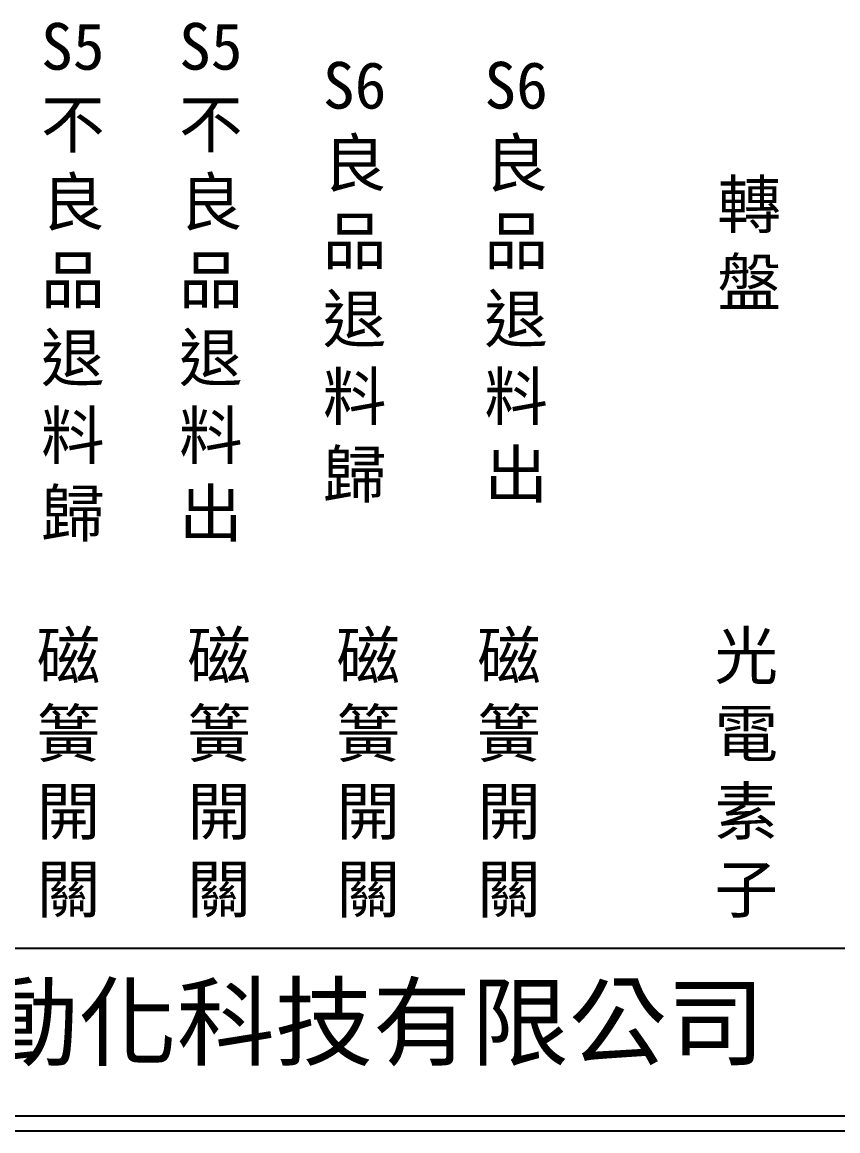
# Model space of a CAD drawing. Extents: x 325 to 612, y 3 to 207.
# Drawn here: x 391.9 to 460, y 3 to 95.6 of the extents above; entities that cross this region are included whole.
import ezdxf

# ---------------------------------------------------------------- set-up
doc = ezdxf.new("R2010")
doc.units = 0
doc.layers.add('圖框層', color=7, linetype='CONTINUOUS')
doc.layers.add('標尺寸層', color=3, linetype='CONTINUOUS')
doc.styles.add('CNS', font='romanc.shx', dxfattribs={"bigfont": 'chineset.shx'})
doc.styles.add('STSL', font='kaiu.ttf')

msp = doc.modelspace()

# ---------------------------------------------------------------- linework, layer by layer
at = {"layer": '圖框層', "color": 7}
for p, q in [((326.569, 18.25), (611.07, 18.25)), ((326.569, 4.25), (611.07, 4.25)), ((325.319, 3), (612.319, 3))]:
    msp.add_line(p, q, dxfattribs=at)

# ---------------------------------------------------------------- texts
at = {"layer": '圖框層', "color": 4, "style": 'STSL'}
msp.add_text('泓陞自動化科技有限公司', height=6, dxfattribs=at).set_placement((363.923, 9.076))
at = {"layer": '標尺寸層', "color": 7, "char_height": 3.9, "width": 4.96081, "attachment_point": 5, "style": 'CNS'}
for s, insert in [('{\\fDFKai-SB|b0|i0|c136|p65;S5\\P不良品退料歸}', (396.154, 73.868)), ('{\\fDFKai-SB|b0|i0|c136|p65;S5\\P不良品退料出}', (407.677, 73.868)), ('{\\fDFKai-SB|b0|i0|c136|p65;S6\\P良品退料歸}', (419.688, 73.868)), ('{\\fDFKai-SB|b0|i0|c136|p65;S6\\P良品退料出}', (433.172, 73.868)), ('{\\fDFKai-SB|b0|i0|c136|p65;轉盤}', (452.639, 76.973)), ('{\\fDFKai-SB|b0|i0|c136|p65;磁簧開關}', (395.793, 32.72)), ('{\\fDFKai-SB|b0|i0|c136|p65;磁簧開關}', (408.369, 32.72)), ('{\\fDFKai-SB|b0|i0|c136|p65;磁簧開關}', (420.82, 32.72)), ('{\\fDFKai-SB|b0|i0|c136|p65;磁簧開關}', (432.579, 32.72)), ('{\\fDFKai-SB|b0|i0|c136|p65;光電素子}', (452.392, 32.72))]:
    msp.add_mtext(s, dxfattribs=dict(at, insert=insert))

doc.saveas('drawing.dxf')
